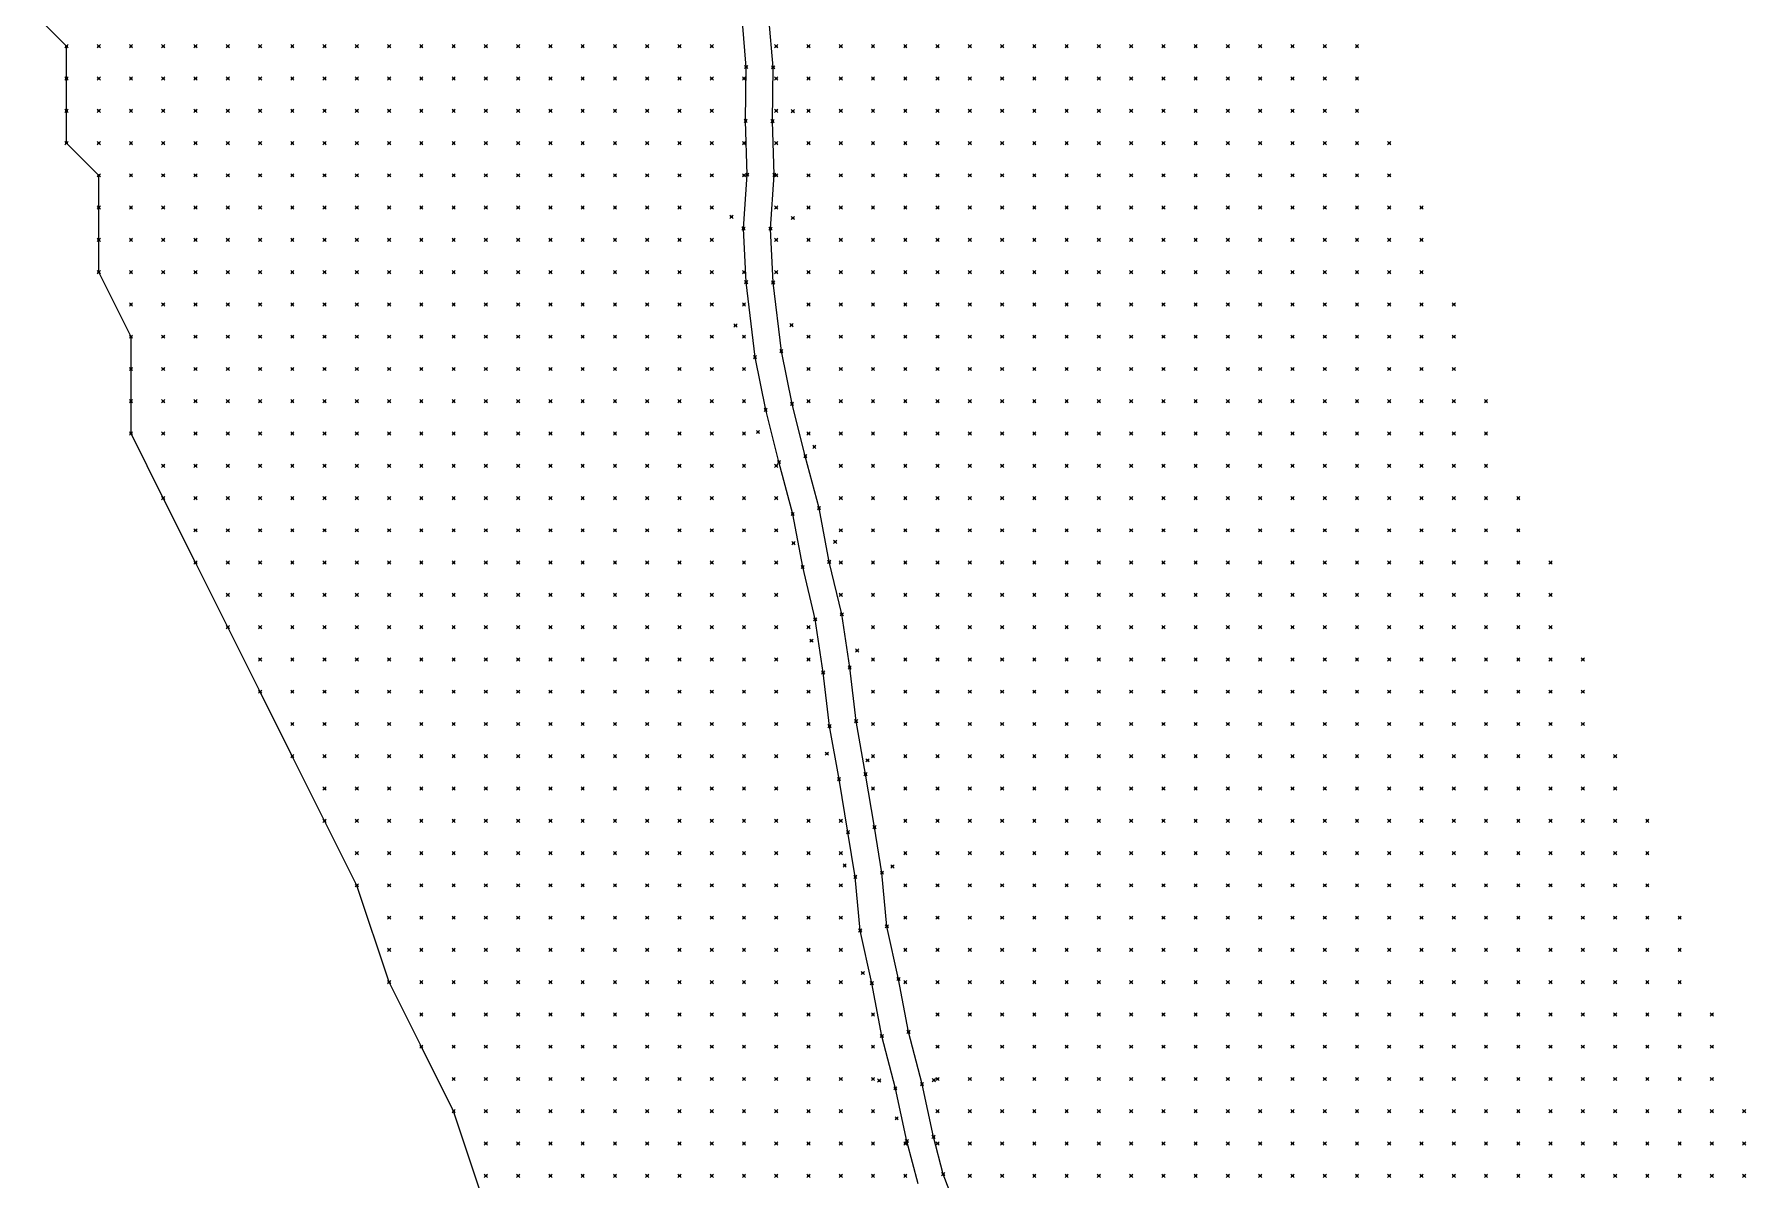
# Model space of a CAD drawing. Header units: metres. Extents: x 441556 to 446409, y 432338 to 461058.
# Drawn here: x 443387.7 to 443546.8, y 447510.8 to 447617.2 of the extents above; entities that cross this region are included whole.
import ezdxf

# ---------------------------------------------------------------- set-up
doc = ezdxf.new("R2010")
doc.units = ezdxf.units.M
doc.header["$MEASUREMENT"] = 0
doc.header["$PDMODE"] = 35
doc.header["$PDSIZE"] = 0.15
for name, color, linetype, lineweight in [('DTM-BRE-RevN_GRP_DRUM PAMANT', 2, 'Continuous', 0), ('DTM-NOK-RevN_LIDAR_co_lidar', 91, 'Continuous', 0), ('DTM-NOK-RevN_RTK', 32, 'Continuous', 0)]:
    doc.layers.add(name, color=color, linetype=linetype, lineweight=lineweight)
doc.layers.add('DTM-INT_YP', color=121, linetype='Continuous')

msp = doc.modelspace()

# ---------------------------------------------------------------- linework, layer by layer
at = {"layer": 'DTM-BRE-RevN_GRP_DRUM PAMANT'}
for p, q in [((443453.881, 447614.174, 385.2), (443453.532, 447618.339, 385.683)), ((443456.389, 447614.149, 385.132), (443456.004, 447618.763, 385.615)), ((443453.832, 447609.174, 384.993), (443453.881, 447614.174, 385.2)), ((443456.34, 447609.149, 384.925), (443456.389, 447614.149, 385.132)), ((443453.99, 447604.172, 384.786), (443453.832, 447609.174, 384.993)), ((443456.498, 447604.147, 384.718), (443456.34, 447609.149, 384.925)), ((443453.636, 447599.175, 384.264), (443453.99, 447604.172, 384.786)), ((443456.144, 447599.151, 384.196), (443456.498, 447604.147, 384.718)), ((443453.88, 447594.173, 383.825), (443453.636, 447599.175, 384.264)), ((443456.388, 447594.148, 383.757), (443456.144, 447599.151, 384.196)), ((443454.707, 447587.221, 383.337), (443453.88, 447594.173, 383.825)), ((443457.155, 447587.767, 383.269), (443456.388, 447594.148, 383.757)), ((443458.148, 447582.866, 382.781), (443457.155, 447587.767, 383.269)), ((443455.7, 447582.32, 382.849), (443454.707, 447587.221, 383.337)), ((443459.379, 447578.017, 382.635), (443458.148, 447582.866, 382.781)), ((443456.931, 447577.471, 382.703), (443455.7, 447582.32, 382.849)), ((443460.658, 447573.18, 382.342), (443459.379, 447578.017, 382.635)), ((443458.209, 447572.634, 382.41), (443456.931, 447577.471, 382.703)), ((443461.602, 447568.18, 382.05), (443460.658, 447573.18, 382.342)), ((443459.138, 447567.715, 382.117), (443458.209, 447572.634, 382.41)), ((443460.305, 447562.847, 381.873), (443459.138, 447567.715, 382.117)), ((443462.77, 447563.312, 381.806), (443461.602, 447568.18, 382.05)), ((443461.041, 447557.897, 381.288), (443460.305, 447562.847, 381.873)), ((443463.506, 447558.363, 381.22), (443462.77, 447563.312, 381.806)), ((443461.634, 447552.921, 380.8), (443461.041, 447557.897, 381.288)), ((443464.099, 447553.386, 380.732), (443463.506, 447558.363, 381.22)), ((443462.514, 447547.999, 380.41), (443461.634, 447552.921, 380.8)), ((443464.979, 447548.464, 380.342), (443464.099, 447553.386, 380.732)), ((443463.346, 447543.067, 379.776), (443462.514, 447547.999, 380.41)), ((443465.811, 447543.533, 379.708), (443464.979, 447548.464, 380.342)), ((443464.031, 447538.919, 379.434), (443463.346, 447543.067, 379.776)), ((443466.51, 447539.299, 379.367), (443465.811, 447543.533, 379.708)), ((443464.488, 447533.93, 378.766), (443464.031, 447538.919, 379.434)), ((443466.968, 447534.311, 378.698), (443466.51, 447539.299, 379.367)), ((443465.564, 447529.037, 378.48), (443464.488, 447533.93, 378.766)), ((443468.044, 447529.417, 378.412), (443466.968, 447534.311, 378.698)), ((443466.499, 447524.122, 378.016), (443465.564, 447529.037, 378.48)), ((443468.978, 447524.502, 377.948), (443468.044, 447529.417, 378.412)), ((443467.751, 447519.255, 377.48), (443466.499, 447524.122, 378.016)), ((443470.231, 447519.636, 377.412), (443468.978, 447524.502, 377.948)), ((443468.827, 447514.362, 376.73), (443467.751, 447519.255, 377.48)), ((443471.306, 447514.742, 376.662), (443470.231, 447519.636, 377.412)), ((443469.859, 447510.395, 376.251), (443468.827, 447514.362, 376.73)), ((443472.207, 447511.278, 376.183), (443471.306, 447514.742, 376.662)), ((443473.997, 447506.609, 375.806), (443472.207, 447511.278, 376.183))]:
    msp.add_line(p, q, dxfattribs=at)
at = {"layer": 'DTM-INT_YP'}
msp.add_polyline3d([(443429.687, 447508.131, 341.134), (443426.688, 447517.129, 341.625), (443423.689, 447523.128, 341.405), (443420.689, 447529.126, 341.421), (443417.69, 447538.124, 341.954), (443414.691, 447544.123, 341.526), (443411.691, 447550.122, 341.396), (443408.692, 447556.12, 341.5), (443405.693, 447562.119, 341.253), (443402.693, 447568.118, 341.744), (443399.694, 447574.116, 342.313), (443396.695, 447580.115, 343.573), (443396.695, 447583.115, 345.114), (443396.695, 447586.114, 344.703), (443396.695, 447589.113, 343.803), (443393.695, 447595.112, 341.23), (443393.695, 447598.111, 342.73), (443393.695, 447601.111, 345.614), (443393.695, 447604.11, 347.7), (443390.696, 447607.109, 346.248), (443390.696, 447610.109, 347.265), (443390.696, 447613.108, 348.557), (443390.696, 447616.107, 350.499), (443387.697, 447619.107, 348.999)], dxfattribs=at)
at = {"layer": 'DTM-NOK-RevN_LIDAR_co_lidar'}
for p in [(443390.696, 447616.107, 350.499), (443393.695, 447616.107, 353.882), (443396.695, 447616.107, 356.77), (443399.694, 447616.107, 358.214), (443402.693, 447616.107, 359.1), (443405.693, 447616.107, 360.165), (443408.692, 447616.107, 361.159), (443411.691, 447616.107, 361.774), (443414.691, 447616.107, 362.391), (443417.69, 447616.107, 363.452), (443420.689, 447616.107, 364.925), (443423.689, 447616.107, 366.59), (443426.688, 447616.107, 368.33), (443429.687, 447616.107, 370.194), (443432.687, 447616.107, 372.165), (443435.686, 447616.107, 373.889), (443438.685, 447616.107, 375.641), (443441.685, 447616.107, 377.394), (443444.684, 447616.107, 379.43), (443447.683, 447616.107, 381.769), (443450.683, 447616.107, 384.4), (443456.681, 447616.107, 385.57), (443459.681, 447616.107, 387.259), (443462.68, 447616.107, 389.934), (443465.679, 447616.107, 392.447), (443468.679, 447616.107, 394.544), (443471.678, 447616.107, 397.182), (443474.677, 447616.107, 400.099), (443477.677, 447616.107, 402.166), (443480.676, 447616.107, 404.603), (443483.675, 447616.107, 407.219), (443486.675, 447616.107, 409.167), (443489.674, 447616.107, 411.251), (443492.674, 447616.107, 413.762), (443495.673, 447616.107, 416.343), (443498.672, 447616.107, 418.732), (443501.672, 447616.107, 421.016), (443504.671, 447616.107, 423.583), (443507.67, 447616.107, 425.844), (443510.67, 447616.107, 428.309), (443390.696, 447613.108, 348.557), (443393.695, 447613.108, 352.908), (443396.695, 447613.108, 355.794), (443399.694, 447613.108, 357.142), (443402.693, 447613.108, 357.566), (443405.693, 447613.108, 358.382), (443408.692, 447613.108, 359.752), (443411.691, 447613.108, 360.844), (443414.691, 447613.108, 361.73), (443417.69, 447613.108, 362.792), (443420.689, 447613.108, 364.188), (443423.689, 447613.108, 365.865), (443426.688, 447613.108, 367.551), (443429.687, 447613.108, 369.275), (443432.687, 447613.108, 371.243), (443435.686, 447613.108, 373.278), (443438.685, 447613.108, 375.129), (443441.685, 447613.108, 376.704), (443444.684, 447613.108, 378.757), (443447.683, 447613.108, 380.94), (443450.683, 447613.108, 383.421), (443453.682, 447613.108, 385.006), (443456.681, 447613.108, 385.316), (443459.681, 447613.108, 387.105), (443462.68, 447613.108, 390.037), (443465.679, 447613.108, 392.844), (443468.679, 447613.108, 395.261), (443471.678, 447613.108, 397.537), (443474.677, 447613.108, 399.927), (443477.677, 447613.108, 401.765), (443480.676, 447613.108, 404.453), (443483.675, 447613.108, 407.134), (443486.675, 447613.108, 409.095), (443489.674, 447613.108, 411.42), (443492.674, 447613.108, 413.694), (443495.673, 447613.108, 416.048), (443498.672, 447613.108, 418.697), (443501.672, 447613.108, 421.255), (443504.671, 447613.108, 423.753), (443507.67, 447613.108, 426.037), (443510.67, 447613.108, 428.55), (443390.696, 447610.109, 347.265), (443393.695, 447610.109, 351.868), (443396.695, 447610.109, 354.353), (443399.694, 447610.109, 355.706), (443402.693, 447610.109, 356.218), (443405.693, 447610.109, 356.989), (443408.692, 447610.109, 358.257), (443411.691, 447610.109, 359.82), (443414.691, 447610.109, 361.035), (443417.69, 447610.109, 362.132), (443420.689, 447610.109, 363.49), (443423.689, 447610.109, 365.022), (443426.688, 447610.109, 366.693), (443429.687, 447610.109, 368.453), (443432.687, 447610.109, 370.392), (443435.686, 447610.109, 372.29), (443438.685, 447610.109, 374.361), (443441.685, 447610.109, 376.305), (443444.684, 447610.109, 378.389), (443447.683, 447610.109, 380.669), (443450.683, 447610.109, 382.97), (443456.681, 447610.109, 385.155), (443459.681, 447610.109, 386.694), (443462.68, 447610.109, 389.528), (443465.679, 447610.109, 392.735), (443468.679, 447610.109, 395.27), (443471.678, 447610.109, 397.5), (443474.677, 447610.109, 399.787), (443477.677, 447610.109, 402.096), (443480.676, 447610.109, 404.579), (443483.675, 447610.109, 406.989), (443486.675, 447610.109, 409.31), (443489.674, 447610.109, 411.597), (443492.674, 447610.109, 413.707), (443495.673, 447610.109, 416.079), (443498.672, 447610.109, 418.701), (443501.672, 447610.109, 421.518), (443504.671, 447610.109, 423.968), (443507.67, 447610.109, 426.324), (443510.67, 447610.109, 429.251), (443390.696, 447607.109, 346.248), (443393.695, 447607.109, 349.417), (443396.695, 447607.109, 352.114), (443399.694, 447607.109, 353.54), (443402.693, 447607.109, 354.521), (443405.693, 447607.109, 355.318), (443408.692, 447607.109, 356.499), (443411.691, 447607.109, 358.318), (443414.691, 447607.109, 360.104), (443417.69, 447607.109, 361.435), (443420.689, 447607.109, 362.693), (443423.689, 447607.109, 364.258), (443426.688, 447607.109, 365.994), (443429.687, 447607.109, 367.763), (443432.687, 447607.109, 369.696), (443435.686, 447607.109, 371.608), (443438.685, 447607.109, 373.728), (443441.685, 447607.109, 376.002), (443444.684, 447607.109, 378.037), (443447.683, 447607.109, 380.322), (443450.683, 447607.109, 382.83), (443453.682, 447607.109, 384.76), (443456.681, 447607.109, 384.982), (443459.681, 447607.109, 386.922), (443462.68, 447607.109, 389.486), (443465.679, 447607.109, 392.878), (443468.679, 447607.109, 395.303), (443471.678, 447607.109, 397.518), (443474.677, 447607.109, 399.929), (443477.677, 447607.109, 402.206), (443480.676, 447607.109, 404.478), (443483.675, 447607.109, 406.887), (443486.675, 447607.109, 409.433), (443489.674, 447607.109, 411.876), (443492.674, 447607.109, 414.07), (443495.673, 447607.109, 416.418), (443498.672, 447607.109, 418.835), (443501.672, 447607.109, 421.369), (443504.671, 447607.109, 423.854), (443507.67, 447607.109, 426.852), (443510.67, 447607.109, 429.799), (443513.669, 447607.109, 432.301), (443393.695, 447604.11, 347.7), (443396.695, 447604.11, 350.064), (443399.694, 447604.11, 351.498), (443402.693, 447604.11, 352.557), (443405.693, 447604.11, 353.482), (443408.692, 447604.11, 355.072), (443411.691, 447604.11, 357.343), (443414.691, 447604.11, 359.674), (443417.69, 447604.11, 361.339), (443420.689, 447604.11, 362.645), (443423.689, 447604.11, 364.418), (443426.688, 447604.11, 366.472), (443429.687, 447604.11, 368.309), (443432.687, 447604.11, 370.126), (443435.686, 447604.11, 372.099), (443438.685, 447604.11, 374.278), (443441.685, 447604.11, 376.049), (443444.684, 447604.11, 378.253), (443447.683, 447604.11, 380.865), (443450.683, 447604.11, 383.274), (443453.682, 447604.11, 384.577), (443456.681, 447604.11, 384.748), (443459.681, 447604.11, 386.716), (443462.68, 447604.11, 389.925), (443465.679, 447604.11, 393.021), (443468.679, 447604.11, 395.241), (443471.678, 447604.11, 397.436), (443474.677, 447604.11, 399.863), (443477.677, 447604.11, 402.167), (443480.676, 447604.11, 404.006), (443483.675, 447604.11, 406.804), (443486.675, 447604.11, 409.721), (443489.674, 447604.11, 411.548), (443492.674, 447604.11, 413.893), (443495.673, 447604.11, 416.488), (443498.672, 447604.11, 419), (443501.672, 447604.11, 421.555), (443504.671, 447604.11, 424.173), (443507.67, 447604.11, 427.109), (443510.67, 447604.11, 429.997), (443513.669, 447604.11, 432.498), (443393.695, 447601.111, 345.614), (443396.695, 447601.111, 347.65), (443399.694, 447601.111, 349.259), (443402.693, 447601.111, 350.445), (443405.693, 447601.111, 352.408), (443408.692, 447601.111, 354.858), (443411.691, 447601.111, 357.596), (443414.691, 447601.111, 359.955), (443417.69, 447601.111, 361.541), (443420.689, 447601.111, 362.973), (443423.689, 447601.111, 364.883), (443426.688, 447601.111, 366.977), (443429.687, 447601.111, 368.851), (443432.687, 447601.111, 370.866), (443435.686, 447601.111, 372.843), (443438.685, 447601.111, 374.639), (443441.685, 447601.111, 376.247), (443444.684, 447601.111, 378.353), (443447.683, 447601.111, 381.126), (443450.683, 447601.111, 383.446), (443456.681, 447601.111, 384.529), (443459.681, 447601.111, 386.869), (443462.68, 447601.111, 389.858), (443465.679, 447601.111, 392.838), (443468.679, 447601.111, 395.375), (443471.678, 447601.111, 397.777), (443474.677, 447601.111, 399.806), (443477.677, 447601.111, 402), (443480.676, 447601.111, 404.68), (443483.675, 447601.111, 407.188), (443486.675, 447601.111, 409.227), (443489.674, 447601.111, 411.42), (443492.674, 447601.111, 414.057), (443495.673, 447601.111, 416.758), (443498.672, 447601.111, 419.417), (443501.672, 447601.111, 421.944), (443504.671, 447601.111, 424.529), (443507.67, 447601.111, 427.304), (443510.67, 447601.111, 430.186), (443513.669, 447601.111, 432.895), (443516.668, 447601.111, 434.986), (443393.695, 447598.111, 342.73), (443396.695, 447598.111, 345.283), (443399.694, 447598.111, 346.943), (443402.693, 447598.111, 348.953), (443405.693, 447598.111, 351.885), (443408.692, 447598.111, 355.01), (443411.691, 447598.111, 358.151), (443414.691, 447598.111, 360.407), (443417.69, 447598.111, 361.81), (443420.689, 447598.111, 363.146), (443423.689, 447598.111, 364.96), (443426.688, 447598.111, 367.171), (443429.687, 447598.111, 369.176), (443432.687, 447598.111, 371.222), (443435.686, 447598.111, 373.016), (443438.685, 447598.111, 375.011), (443441.685, 447598.111, 376.944), (443444.684, 447598.111, 378.82), (443447.683, 447598.111, 381.124), (443450.683, 447598.111, 383.465), (443456.681, 447598.111, 384.31), (443459.681, 447598.111, 386.541), (443462.68, 447598.111, 390.06), (443465.679, 447598.111, 392.857), (443468.679, 447598.111, 395.035), (443471.678, 447598.111, 397.39), (443474.677, 447598.111, 399.403), (443477.677, 447598.111, 401.68), (443480.676, 447598.111, 404.414), (443483.675, 447598.111, 406.825), (443486.675, 447598.111, 409.265), (443489.674, 447598.111, 411.998), (443492.674, 447598.111, 414.377), (443495.673, 447598.111, 416.797), (443498.672, 447598.111, 419.429), (443501.672, 447598.111, 422.167), (443504.671, 447598.111, 424.801), (443507.67, 447598.111, 427.606), (443510.67, 447598.111, 430.127), (443513.669, 447598.111, 432.659), (443516.668, 447598.111, 435.016), (443393.695, 447595.112, 341.23), (443396.695, 447595.112, 343.225), (443399.694, 447595.112, 345.781), (443402.693, 447595.112, 348.51), (443405.693, 447595.112, 351.362), (443408.692, 447595.112, 355.292), (443411.691, 447595.112, 358.672), (443414.691, 447595.112, 360.71), (443417.69, 447595.112, 361.917), (443420.689, 447595.112, 363.161), (443423.689, 447595.112, 364.943), (443426.688, 447595.112, 366.931), (443429.687, 447595.112, 369.062), (443432.687, 447595.112, 371.359), (443435.686, 447595.112, 373.257), (443438.685, 447595.112, 375.089), (443441.685, 447595.112, 377.02), (443444.684, 447595.112, 379.111), (443447.683, 447595.112, 381.259), (443450.683, 447595.112, 383.274), (443453.682, 447595.112, 383.941), (443456.681, 447595.112, 384.036), (443459.681, 447595.112, 385.961), (443462.68, 447595.112, 389.622), (443465.679, 447595.112, 392.457), (443468.679, 447595.112, 394.813), (443471.678, 447595.112, 396.907), (443474.677, 447595.112, 399.18), (443477.677, 447595.112, 401.752), (443480.676, 447595.112, 404.197), (443483.675, 447595.112, 406.609), (443486.675, 447595.112, 409.356), (443489.674, 447595.112, 412.078), (443492.674, 447595.112, 414.488), (443495.673, 447595.112, 417), (443498.672, 447595.112, 419.553), (443501.672, 447595.112, 422.059), (443504.671, 447595.112, 424.867), (443507.67, 447595.112, 427.508), (443510.67, 447595.112, 429.956), (443513.669, 447595.112, 432.47), (443516.668, 447595.112, 434.656), (443396.695, 447592.113, 342.372), (443399.694, 447592.113, 345.81), (443402.693, 447592.113, 348.945), (443405.693, 447592.113, 352.169), (443408.692, 447592.113, 356.135), (443411.691, 447592.113, 359.581), (443414.691, 447592.113, 361.431), (443417.69, 447592.113, 362.09), (443420.689, 447592.113, 363.097), (443423.689, 447592.113, 364.854), (443426.688, 447592.113, 366.659), (443429.687, 447592.113, 368.646), (443432.687, 447592.113, 370.678), (443435.686, 447592.113, 372.718), (443438.685, 447592.113, 374.771), (443441.685, 447592.113, 376.684), (443444.684, 447592.113, 378.805), (443447.683, 447592.113, 381.044), (443450.683, 447592.113, 382.949), (443453.682, 447592.113, 383.7), (443459.681, 447592.113, 385.584), (443462.68, 447592.113, 389.045), (443465.679, 447592.113, 391.893), (443468.679, 447592.113, 394.162), (443471.678, 447592.113, 396.506), (443474.677, 447592.113, 398.94), (443477.677, 447592.113, 401.306), (443480.676, 447592.113, 403.869), (443483.675, 447592.113, 406.503), (443486.675, 447592.113, 409.204), (443489.674, 447592.113, 411.892), (443492.674, 447592.113, 414.453), (443495.673, 447592.113, 417.305), (443498.672, 447592.113, 419.82), (443501.672, 447592.113, 422.314), (443504.671, 447592.113, 425.012), (443507.67, 447592.113, 427.4), (443510.67, 447592.113, 429.775), (443513.669, 447592.113, 432.123), (443516.668, 447592.113, 434.447), (443519.668, 447592.113, 436.904), (443396.695, 447589.113, 343.803), (443399.694, 447589.113, 346.641), (443402.693, 447589.113, 350.042), (443405.693, 447589.113, 353.469), (443408.692, 447589.113, 357.266), (443411.691, 447589.113, 360.432), (443414.691, 447589.113, 361.863), (443417.69, 447589.113, 362.069), (443420.689, 447589.113, 362.534), (443423.689, 447589.113, 363.817), (443426.688, 447589.113, 365.501), (443429.687, 447589.113, 367.362), (443432.687, 447589.113, 369.221), (443435.686, 447589.113, 371.209), (443438.685, 447589.113, 373.327), (443441.685, 447589.113, 375.426), (443444.684, 447589.113, 378.021), (443447.683, 447589.113, 380.175), (443450.683, 447589.113, 382.137), (443453.682, 447589.113, 383.435), (443459.681, 447589.113, 385.15), (443462.68, 447589.113, 388.277), (443465.679, 447589.113, 391.261), (443468.679, 447589.113, 393.827), (443471.678, 447589.113, 396.131), (443474.677, 447589.113, 398.259), (443477.677, 447589.113, 400.607), (443480.676, 447589.113, 403.281), (443483.675, 447589.113, 406.095), (443486.675, 447589.113, 408.902), (443489.674, 447589.113, 411.562), (443492.674, 447589.113, 414.266), (443495.673, 447589.113, 417.189), (443498.672, 447589.113, 419.78), (443501.672, 447589.113, 422.306), (443504.671, 447589.113, 424.663), (443507.67, 447589.113, 427.031), (443510.67, 447589.113, 429.186), (443513.669, 447589.113, 431.597), (443516.668, 447589.113, 433.847), (443519.668, 447589.113, 435.963), (443396.695, 447586.114, 344.703), (443399.694, 447586.114, 346.983), (443402.693, 447586.114, 351.126), (443405.693, 447586.114, 354.733), (443408.692, 447586.114, 358.097), (443411.691, 447586.114, 360.782), (443414.691, 447586.114, 361.903), (443417.69, 447586.114, 361.909), (443420.689, 447586.114, 361.832), (443423.689, 447586.114, 362.4), (443426.688, 447586.114, 363.918), (443429.687, 447586.114, 366.036), (443432.687, 447586.114, 368.04), (443435.686, 447586.114, 370.029), (443438.685, 447586.114, 372.087), (443441.685, 447586.114, 374.272), (443444.684, 447586.114, 377.135), (443447.683, 447586.114, 379.191), (443450.683, 447586.114, 381.289), (443453.682, 447586.114, 383.032), (443459.681, 447586.114, 384.68), (443462.68, 447586.114, 387.369), (443465.679, 447586.114, 390.725), (443468.679, 447586.114, 393.349), (443471.678, 447586.114, 395.675), (443474.677, 447586.114, 398.198), (443477.677, 447586.114, 400.74), (443480.676, 447586.114, 403.292), (443483.675, 447586.114, 406.012), (443486.675, 447586.114, 408.694), (443489.674, 447586.114, 411.418), (443492.674, 447586.114, 414.272), (443495.673, 447586.114, 416.926), (443498.672, 447586.114, 419.69), (443501.672, 447586.114, 421.875), (443504.671, 447586.114, 424.139), (443507.67, 447586.114, 426.293), (443510.67, 447586.114, 428.529), (443513.669, 447586.114, 430.962), (443516.668, 447586.114, 432.97), (443519.668, 447586.114, 435.224), (443396.695, 447583.115, 345.114), (443399.694, 447583.115, 346.956), (443402.693, 447583.115, 351.117), (443405.693, 447583.115, 354.466), (443408.692, 447583.115, 357.42), (443411.691, 447583.115, 359.892), (443414.691, 447583.115, 361.38), (443417.69, 447583.115, 361.816), (443420.689, 447583.115, 361.499), (443423.689, 447583.115, 361.525), (443426.688, 447583.115, 362.797), (443429.687, 447583.115, 364.877), (443432.687, 447583.115, 366.869), (443435.686, 447583.115, 368.661), (443438.685, 447583.115, 370.784), (443441.685, 447583.115, 373.543), (443444.684, 447583.115, 376.285), (443447.683, 447583.115, 378.396), (443450.683, 447583.115, 380.598), (443453.682, 447583.115, 382.444), (443459.681, 447583.115, 384.17), (443462.68, 447583.115, 386.627), (443465.679, 447583.115, 390.279), (443468.679, 447583.115, 392.965), (443471.678, 447583.115, 395.375), (443474.677, 447583.115, 397.984), (443477.677, 447583.115, 400.705), (443480.676, 447583.115, 403.306), (443483.675, 447583.115, 405.888), (443486.675, 447583.115, 408.395), (443489.674, 447583.115, 410.971), (443492.674, 447583.115, 413.87), (443495.673, 447583.115, 416.548), (443498.672, 447583.115, 418.94), (443501.672, 447583.115, 420.986), (443504.671, 447583.115, 423.343), (443507.67, 447583.115, 425.776), (443510.67, 447583.115, 427.67), (443513.669, 447583.115, 430.206), (443516.668, 447583.115, 432.277), (443519.668, 447583.115, 434.619), (443522.667, 447583.115, 436.803), (443396.695, 447580.115, 343.573), (443399.694, 447580.115, 345.9), (443402.693, 447580.115, 349.486), (443405.693, 447580.115, 352.208), (443408.692, 447580.115, 355.103), (443411.691, 447580.115, 357.746), (443414.691, 447580.115, 359.836), (443417.69, 447580.115, 361.083), (443420.689, 447580.115, 361.176), (443423.689, 447580.115, 361.016), (443426.688, 447580.115, 361.728), (443429.687, 447580.115, 363.344), (443432.687, 447580.115, 365.286), (443435.686, 447580.115, 367.307), (443438.685, 447580.115, 369.87), (443441.685, 447580.115, 372.786), (443444.684, 447580.115, 375.342), (443447.683, 447580.115, 377.529), (443450.683, 447580.115, 379.706), (443453.682, 447580.115, 381.672), (443459.681, 447580.115, 383.45), (443462.68, 447580.115, 386.001), (443465.679, 447580.115, 389.429), (443468.679, 447580.115, 392.413), (443471.678, 447580.115, 395.066), (443474.677, 447580.115, 397.629), (443477.677, 447580.115, 400.306), (443480.676, 447580.115, 402.909), (443483.675, 447580.115, 405.323), (443486.675, 447580.115, 407.653), (443489.674, 447580.115, 410.221), (443492.674, 447580.115, 413.049), (443495.673, 447580.115, 415.639), (443498.672, 447580.115, 418.216), (443501.672, 447580.115, 420.582), (443504.671, 447580.115, 422.616), (443507.67, 447580.115, 425.327), (443510.67, 447580.115, 426.907), (443513.669, 447580.115, 429.414), (443516.668, 447580.115, 431.743), (443519.668, 447580.115, 434.011), (443522.667, 447580.115, 435.979), (443399.694, 447577.116, 343.918), (443402.693, 447577.116, 347.396), (443405.693, 447577.116, 349.96), (443408.692, 447577.116, 352.549), (443411.691, 447577.116, 355.125), (443414.691, 447577.116, 357.281), (443417.69, 447577.116, 359.353), (443420.689, 447577.116, 360.573), (443423.689, 447577.116, 360.525), (443426.688, 447577.116, 360.574), (443429.687, 447577.116, 361.689), (443432.687, 447577.116, 363.73), (443435.686, 447577.116, 365.925), (443438.685, 447577.116, 369.086), (443441.685, 447577.116, 371.348), (443444.684, 447577.116, 374.165), (443447.683, 447577.116, 376.505), (443450.683, 447577.116, 378.585), (443453.682, 447577.116, 380.89), (443456.681, 447577.116, 382.429), (443462.68, 447577.116, 385.244), (443465.679, 447577.116, 388.19), (443468.679, 447577.116, 391.589), (443471.678, 447577.116, 394.483), (443474.677, 447577.116, 397.154), (443477.677, 447577.116, 399.618), (443480.676, 447577.116, 402.055), (443483.675, 447577.116, 404.69), (443486.675, 447577.116, 407.15), (443489.674, 447577.116, 409.629), (443492.674, 447577.116, 412.409), (443495.673, 447577.116, 414.923), (443498.672, 447577.116, 417.56), (443501.672, 447577.116, 419.89), (443504.671, 447577.116, 421.76), (443507.67, 447577.116, 424.28), (443510.67, 447577.116, 426.15), (443513.669, 447577.116, 428.594), (443516.668, 447577.116, 431.009), (443519.668, 447577.116, 433.318), (443522.667, 447577.116, 435.473), (443399.694, 447574.116, 342.313), (443402.693, 447574.116, 345.809), (443405.693, 447574.116, 348.387), (443408.692, 447574.116, 350.525), (443411.691, 447574.116, 352.566), (443414.691, 447574.116, 354.37), (443417.69, 447574.116, 356.841), (443420.689, 447574.116, 358.914), (443423.689, 447574.116, 359.328), (443426.688, 447574.116, 359.349), (443429.687, 447574.116, 360.362), (443432.687, 447574.116, 362.487), (443435.686, 447574.116, 364.192), (443438.685, 447574.116, 368.017), (443441.685, 447574.116, 370.028), (443444.684, 447574.116, 372.707), (443447.683, 447574.116, 375.112), (443450.683, 447574.116, 377.407), (443453.682, 447574.116, 379.8), (443456.681, 447574.116, 382.009), (443462.68, 447574.116, 384.133), (443465.679, 447574.116, 387.145), (443468.679, 447574.116, 390.765), (443471.678, 447574.116, 393.897), (443474.677, 447574.116, 396.605), (443477.677, 447574.116, 398.956), (443480.676, 447574.116, 401.269), (443483.675, 447574.116, 404.033), (443486.675, 447574.116, 406.816), (443489.674, 447574.116, 409.186), (443492.674, 447574.116, 411.773), (443495.673, 447574.116, 414.545), (443498.672, 447574.116, 416.669), (443501.672, 447574.116, 418.781), (443504.671, 447574.116, 420.828), (443507.67, 447574.116, 423.198), (443510.67, 447574.116, 425.568), (443513.669, 447574.116, 427.804), (443516.668, 447574.116, 430.444), (443519.668, 447574.116, 432.608), (443522.667, 447574.116, 435.098), (443525.666, 447574.116, 437.184), (443402.693, 447571.117, 343.885), (443405.693, 447571.117, 346.334), (443408.692, 447571.117, 348.583), (443411.691, 447571.117, 350.448), (443414.691, 447571.117, 352), (443417.69, 447571.117, 354.172), (443420.689, 447571.117, 356.276), (443423.689, 447571.117, 357.34), (443426.688, 447571.117, 357.965), (443429.687, 447571.117, 358.773), (443432.687, 447571.117, 360.47), (443435.686, 447571.117, 362.84), (443438.685, 447571.117, 366.107), (443441.685, 447571.117, 368.522), (443444.684, 447571.117, 371.107), (443447.683, 447571.117, 373.447), (443450.683, 447571.117, 376.019), (443453.682, 447571.117, 378.491), (443456.681, 447571.117, 381.218), (443462.68, 447571.117, 383.266), (443465.679, 447571.117, 386.435), (443468.679, 447571.117, 389.898), (443471.678, 447571.117, 393.133), (443474.677, 447571.117, 395.94), (443477.677, 447571.117, 398.38), (443480.676, 447571.117, 400.722), (443483.675, 447571.117, 403.199), (443486.675, 447571.117, 405.98), (443489.674, 447571.117, 408.795), (443492.674, 447571.117, 411.42), (443495.673, 447571.117, 413.902), (443498.672, 447571.117, 415.788), (443501.672, 447571.117, 417.883), (443504.671, 447571.117, 420.246), (443507.67, 447571.117, 422.58), (443510.67, 447571.117, 424.944), (443513.669, 447571.117, 427.212), (443516.668, 447571.117, 429.966), (443519.668, 447571.117, 432.127), (443522.667, 447571.117, 434.554), (443525.666, 447571.117, 436.74), (443402.693, 447568.118, 341.744), (443405.693, 447568.118, 343.774), (443408.692, 447568.118, 346.545), (443411.691, 447568.118, 348.75), (443414.691, 447568.118, 350.264), (443417.69, 447568.118, 351.966), (443420.689, 447568.118, 353.84), (443423.689, 447568.118, 355.399), (443426.688, 447568.118, 356.557), (443429.687, 447568.118, 357.281), (443432.687, 447568.118, 358.729), (443435.686, 447568.118, 361.807), (443438.685, 447568.118, 364.062), (443441.685, 447568.118, 366.833), (443444.684, 447568.118, 369.566), (443447.683, 447568.118, 372.063), (443450.683, 447568.118, 374.714), (443453.682, 447568.118, 377.345), (443456.681, 447568.118, 380.428), (443462.68, 447568.118, 382.81), (443465.679, 447568.118, 385.657), (443468.679, 447568.118, 389.136), (443471.678, 447568.118, 392.371), (443474.677, 447568.118, 395.284), (443477.677, 447568.118, 397.882), (443480.676, 447568.118, 400.296), (443483.675, 447568.118, 402.549), (443486.675, 447568.118, 405.168), (443489.674, 447568.118, 408.327), (443492.674, 447568.118, 410.937), (443495.673, 447568.118, 412.829), (443498.672, 447568.118, 415.012), (443501.672, 447568.118, 417.195), (443504.671, 447568.118, 419.68), (443507.67, 447568.118, 422.139), (443510.67, 447568.118, 424.276), (443513.669, 447568.118, 426.722), (443516.668, 447568.118, 429.092), (443519.668, 447568.118, 431.642), (443522.667, 447568.118, 434.137), (443525.666, 447568.118, 436.169), (443528.666, 447568.118, 438.451), (443405.693, 447565.118, 341.987), (443408.692, 447565.118, 344.516), (443411.691, 447565.118, 347.02), (443414.691, 447565.118, 348.851), (443417.69, 447565.118, 350.504), (443420.689, 447565.118, 352.368), (443423.689, 447565.118, 354.15), (443426.688, 447565.118, 355.485), (443429.687, 447565.118, 356.591), (443432.687, 447565.118, 358.294), (443435.686, 447565.118, 360.606), (443438.685, 447565.118, 362.996), (443441.685, 447565.118, 365.709), (443444.684, 447565.118, 368.3), (443447.683, 447565.118, 371.091), (443450.683, 447565.118, 373.811), (443453.682, 447565.118, 376.376), (443456.681, 447565.118, 379.582), (443462.68, 447565.118, 382.288), (443465.679, 447565.118, 384.787), (443468.679, 447565.118, 388.665), (443471.678, 447565.118, 391.886), (443474.677, 447565.118, 394.711), (443477.677, 447565.118, 397.354), (443480.676, 447565.118, 399.781), (443483.675, 447565.118, 402.111), (443486.675, 447565.118, 404.755), (443489.674, 447565.118, 407.64), (443492.674, 447565.118, 409.95), (443495.673, 447565.118, 411.918), (443498.672, 447565.118, 414.345), (443501.672, 447565.118, 416.546), (443504.671, 447565.118, 418.924), (443507.67, 447565.118, 421.609), (443510.67, 447565.118, 423.862), (443513.669, 447565.118, 426.172), (443516.668, 447565.118, 428.197), (443519.668, 447565.118, 430.799), (443522.667, 447565.118, 433.478), (443525.666, 447565.118, 435.289), (443528.666, 447565.118, 437.634), (443405.693, 447562.119, 341.253), (443408.692, 447562.119, 342.928), (443411.691, 447562.119, 345.598), (443414.691, 447562.119, 347.901), (443417.69, 447562.119, 349.695), (443420.689, 447562.119, 351.711), (443423.689, 447562.119, 353.573), (443426.688, 447562.119, 354.843), (443429.687, 447562.119, 356.019), (443432.687, 447562.119, 357.664), (443435.686, 447562.119, 359.798), (443438.685, 447562.119, 362.356), (443441.685, 447562.119, 364.913), (443444.684, 447562.119, 367.679), (443447.683, 447562.119, 370.416), (443450.683, 447562.119, 373.136), (443453.682, 447562.119, 375.689), (443456.681, 447562.119, 378.655), (443459.681, 447562.119, 381), (443465.679, 447562.119, 383.938), (443468.679, 447562.119, 388.098), (443471.678, 447562.119, 391.254), (443474.677, 447562.119, 393.979), (443477.677, 447562.119, 396.593), (443480.676, 447562.119, 399.053), (443483.675, 447562.119, 401.491), (443486.675, 447562.119, 404.089), (443489.674, 447562.119, 406.794), (443492.674, 447562.119, 409.15), (443495.673, 447562.119, 411.331), (443498.672, 447562.119, 413.743), (443501.672, 447562.119, 415.973), (443504.671, 447562.119, 418.37), (443507.67, 447562.119, 420.843), (443510.67, 447562.119, 423.174), (443513.669, 447562.119, 425.441), (443516.668, 447562.119, 427.584), (443519.668, 447562.119, 429.809), (443522.667, 447562.119, 432.208), (443525.666, 447562.119, 434.42), (443528.666, 447562.119, 436.653), (443408.692, 447559.12, 342.265), (443411.691, 447559.12, 344.735), (443414.691, 447559.12, 347.209), (443417.69, 447559.12, 349.221), (443420.689, 447559.12, 351.272), (443423.689, 447559.12, 353.103), (443426.688, 447559.12, 354.16), (443429.687, 447559.12, 355.247), (443432.687, 447559.12, 356.939), (443435.686, 447559.12, 359.13), (443438.685, 447559.12, 361.67), (443441.685, 447559.12, 364.74), (443444.684, 447559.12, 367.635), (443447.683, 447559.12, 370.114), (443450.683, 447559.12, 372.704), (443453.682, 447559.12, 375.234), (443456.681, 447559.12, 378.202), (443459.681, 447559.12, 380.507), (443465.679, 447559.12, 383.083), (443468.679, 447559.12, 387.362), (443471.678, 447559.12, 390.607), (443474.677, 447559.12, 393.199), (443477.677, 447559.12, 395.816), (443480.676, 447559.12, 398.415), (443483.675, 447559.12, 400.862), (443486.675, 447559.12, 403.323), (443489.674, 447559.12, 405.903), (443492.674, 447559.12, 408.272), (443495.673, 447559.12, 410.554), (443498.672, 447559.12, 412.959), (443501.672, 447559.12, 415.392), (443504.671, 447559.12, 417.774), (443507.67, 447559.12, 419.921), (443510.67, 447559.12, 422.075), (443513.669, 447559.12, 424.314), (443516.668, 447559.12, 426.673), (443519.668, 447559.12, 428.812), (443522.667, 447559.12, 431.044), (443525.666, 447559.12, 433.449), (443528.666, 447559.12, 435.745), (443531.665, 447559.12, 438.214), (443408.692, 447556.12, 341.5), (443411.691, 447556.12, 343.332), (443414.691, 447556.12, 346.153), (443417.69, 447556.12, 348.7), (443420.689, 447556.12, 350.637), (443423.689, 447556.12, 352.203), (443426.688, 447556.12, 353.2), (443429.687, 447556.12, 354.283), (443432.687, 447556.12, 355.924), (443435.686, 447556.12, 358.071), (443438.685, 447556.12, 360.815), (443441.685, 447556.12, 364.701), (443444.684, 447556.12, 367.431), (443447.683, 447556.12, 369.792), (443450.683, 447556.12, 372.184), (443453.682, 447556.12, 374.593), (443456.681, 447556.12, 377.479), (443459.681, 447556.12, 380.047), (443465.679, 447556.12, 382.629), (443468.679, 447556.12, 386.631), (443471.678, 447556.12, 389.958), (443474.677, 447556.12, 392.494), (443477.677, 447556.12, 394.99), (443480.676, 447556.12, 397.67), (443483.675, 447556.12, 400.247), (443486.675, 447556.12, 402.678), (443489.674, 447556.12, 405.131), (443492.674, 447556.12, 407.514), (443495.673, 447556.12, 409.94), (443498.672, 447556.12, 412.301), (443501.672, 447556.12, 414.573), (443504.671, 447556.12, 416.906), (443507.67, 447556.12, 418.978), (443510.67, 447556.12, 421.221), (443513.669, 447556.12, 423.203), (443516.668, 447556.12, 425.476), (443519.668, 447556.12, 427.742), (443522.667, 447556.12, 429.931), (443525.666, 447556.12, 432.331), (443528.666, 447556.12, 434.753), (443531.665, 447556.12, 437.235), (443411.691, 447553.121, 342.208), (443414.691, 447553.121, 344.609), (443417.69, 447553.121, 347.314), (443420.689, 447553.121, 349.544), (443423.689, 447553.121, 351.204), (443426.688, 447553.121, 352.307), (443429.687, 447553.121, 353.435), (443432.687, 447553.121, 354.746), (443435.686, 447553.121, 356.687), (443438.685, 447553.121, 359.588), (443441.685, 447553.121, 364.057), (443444.684, 447553.121, 367.071), (443447.683, 447553.121, 369.352), (443450.683, 447553.121, 371.616), (443453.682, 447553.121, 374.025), (443456.681, 447553.121, 376.757), (443459.681, 447553.121, 379.635), (443465.679, 447553.121, 381.858), (443468.679, 447553.121, 385.709), (443471.678, 447553.121, 389.299), (443474.677, 447553.121, 392.016), (443477.677, 447553.121, 394.558), (443480.676, 447553.121, 397.136), (443483.675, 447553.121, 399.602), (443486.675, 447553.121, 401.961), (443489.674, 447553.121, 404.217), (443492.674, 447553.121, 406.478), (443495.673, 447553.121, 408.974), (443498.672, 447553.121, 411.264), (443501.672, 447553.121, 413.5), (443504.671, 447553.121, 415.636), (443507.67, 447553.121, 417.736), (443510.67, 447553.121, 420.161), (443513.669, 447553.121, 422.29), (443516.668, 447553.121, 424.481), (443519.668, 447553.121, 426.753), (443522.667, 447553.121, 429.083), (443525.666, 447553.121, 431.621), (443528.666, 447553.121, 434.297), (443531.665, 447553.121, 436.751), (443411.691, 447550.122, 341.396), (443414.691, 447550.122, 342.931), (443417.69, 447550.122, 345.412), (443420.689, 447550.122, 348.175), (443423.689, 447550.122, 350.225), (443426.688, 447550.122, 351.471), (443429.687, 447550.122, 352.438), (443432.687, 447550.122, 353.578), (443435.686, 447550.122, 355.579), (443438.685, 447550.122, 358.937), (443441.685, 447550.122, 363.157), (443444.684, 447550.122, 366.181), (443447.683, 447550.122, 368.358), (443450.683, 447550.122, 370.547), (443453.682, 447550.122, 372.993), (443456.681, 447550.122, 376.068), (443459.681, 447550.122, 378.967), (443465.679, 447550.122, 381.095), (443468.679, 447550.122, 385.085), (443471.678, 447550.122, 388.779), (443474.677, 447550.122, 391.491), (443477.677, 447550.122, 393.923), (443480.676, 447550.122, 396.38), (443483.675, 447550.122, 398.958), (443486.675, 447550.122, 401.415), (443489.674, 447550.122, 403.608), (443492.674, 447550.122, 405.747), (443495.673, 447550.122, 407.939), (443498.672, 447550.122, 410.157), (443501.672, 447550.122, 412.316), (443504.671, 447550.122, 414.489), (443507.67, 447550.122, 416.59), (443510.67, 447550.122, 418.655), (443513.669, 447550.122, 420.948), (443516.668, 447550.122, 423.652), (443519.668, 447550.122, 426.075), (443522.667, 447550.122, 428.411), (443525.666, 447550.122, 430.997), (443528.666, 447550.122, 433.596), (443531.665, 447550.122, 436.219), (443534.664, 447550.122, 438.915), (443414.691, 447547.122, 342.024), (443417.69, 447547.122, 343.984), (443420.689, 447547.122, 346.559), (443423.689, 447547.122, 349.142), (443426.688, 447547.122, 350.702), (443429.687, 447547.122, 351.559), (443432.687, 447547.122, 352.832), (443435.686, 447547.122, 354.684), (443438.685, 447547.122, 358.127), (443441.685, 447547.122, 362.107), (443444.684, 447547.122, 364.775), (443447.683, 447547.122, 367.201), (443450.683, 447547.122, 369.756), (443453.682, 447547.122, 372.269), (443456.681, 447547.122, 375.071), (443459.681, 447547.122, 378.304), (443465.679, 447547.122, 380.514), (443468.679, 447547.122, 382.932), (443471.678, 447547.122, 387.324), (443474.677, 447547.122, 390.784), (443477.677, 447547.122, 393.13), (443480.676, 447547.122, 395.491), (443483.675, 447547.122, 398.222), (443486.675, 447547.122, 400.672), (443489.674, 447547.122, 402.541), (443492.674, 447547.122, 404.563), (443495.673, 447547.122, 406.761), (443498.672, 447547.122, 408.767), (443501.672, 447547.122, 411.023), (443504.671, 447547.122, 413.309), (443507.67, 447547.122, 415.24), (443510.67, 447547.122, 417.509), (443513.669, 447547.122, 420.17), (443516.668, 447547.122, 422.946), (443519.668, 447547.122, 425.637), (443522.667, 447547.122, 428.052), (443525.666, 447547.122, 430.754), (443528.666, 447547.122, 433.025), (443531.665, 447547.122, 435.551), (443534.664, 447547.122, 438.35), (443414.691, 447544.123, 341.526), (443417.69, 447544.123, 342.903), (443420.689, 447544.123, 345.088), (443423.689, 447544.123, 348.044), (443426.688, 447544.123, 350.222), (443429.687, 447544.123, 351.079), (443432.687, 447544.123, 352.39), (443435.686, 447544.123, 354.764), (443438.685, 447544.123, 357.434), (443441.685, 447544.123, 360.631), (443444.684, 447544.123, 363.611), (443447.683, 447544.123, 366.108), (443450.683, 447544.123, 368.925), (443453.682, 447544.123, 371.974), (443456.681, 447544.123, 374.957), (443459.681, 447544.123, 378.059), (443462.68, 447544.123, 379.677), (443468.679, 447544.123, 382.208), (443471.678, 447544.123, 386.109), (443474.677, 447544.123, 389.772), (443477.677, 447544.123, 392.468), (443480.676, 447544.123, 394.685), (443483.675, 447544.123, 397.115), (443486.675, 447544.123, 399.577), (443489.674, 447544.123, 401.565), (443492.674, 447544.123, 403.434), (443495.673, 447544.123, 405.552), (443498.672, 447544.123, 407.636), (443501.672, 447544.123, 409.574), (443504.671, 447544.123, 412.126), (443507.67, 447544.123, 414.462), (443510.67, 447544.123, 417.105), (443513.669, 447544.123, 419.916), (443516.668, 447544.123, 422.513), (443519.668, 447544.123, 425.254), (443522.667, 447544.123, 427.741), (443525.666, 447544.123, 430.224), (443528.666, 447544.123, 432.703), (443531.665, 447544.123, 435.39), (443534.664, 447544.123, 438.092), (443537.664, 447544.123, 440.689), (443417.69, 447541.124, 342.362), (443420.689, 447541.124, 344.22), (443423.689, 447541.124, 346.6), (443426.688, 447541.124, 348.49), (443429.687, 447541.124, 350.131), (443432.687, 447541.124, 351.672), (443435.686, 447541.124, 353.907), (443438.685, 447541.124, 356.19), (443441.685, 447541.124, 359.333), (443444.684, 447541.124, 362.237), (443447.683, 447541.124, 364.786), (443450.683, 447541.124, 368.289), (443453.682, 447541.124, 372.007), (443456.681, 447541.124, 374.63), (443459.681, 447541.124, 377.27), (443462.68, 447541.124, 379.276), (443468.679, 447541.124, 381.5), (443471.678, 447541.124, 384.872), (443474.677, 447541.124, 388.666), (443477.677, 447541.124, 391.6), (443480.676, 447541.124, 393.834), (443483.675, 447541.124, 395.888), (443486.675, 447541.124, 398.216), (443489.674, 447541.124, 400.557), (443492.674, 447541.124, 402.435), (443495.673, 447541.124, 404.534), (443498.672, 447541.124, 406.642), (443501.672, 447541.124, 408.841), (443504.671, 447541.124, 411.328), (443507.67, 447541.124, 413.905), (443510.67, 447541.124, 415.989), (443513.669, 447541.124, 418.866), (443516.668, 447541.124, 421.952), (443519.668, 447541.124, 424.676), (443522.667, 447541.124, 427.259), (443525.666, 447541.124, 429.818), (443528.666, 447541.124, 432.544), (443531.665, 447541.124, 435.383), (443534.664, 447541.124, 437.854), (443537.664, 447541.124, 440.084), (443417.69, 447538.124, 341.954), (443420.689, 447538.124, 343.601), (443423.689, 447538.124, 345.466), (443426.688, 447538.124, 347.208), (443429.687, 447538.124, 349.337), (443432.687, 447538.124, 350.997), (443435.686, 447538.124, 352.951), (443438.685, 447538.124, 355.26), (443441.685, 447538.124, 358.311), (443444.684, 447538.124, 361.392), (443447.683, 447538.124, 364.286), (443450.683, 447538.124, 368.251), (443453.682, 447538.124, 371.13), (443456.681, 447538.124, 373.471), (443459.681, 447538.124, 376.066), (443462.68, 447538.124, 378.434), (443468.679, 447538.124, 380.599), (443471.678, 447538.124, 383.337), (443474.677, 447538.124, 387.37), (443477.677, 447538.124, 390.578), (443480.676, 447538.124, 392.768), (443483.675, 447538.124, 394.786), (443486.675, 447538.124, 396.868), (443489.674, 447538.124, 399.192), (443492.674, 447538.124, 401.492), (443495.673, 447538.124, 403.629), (443498.672, 447538.124, 406.034), (443501.672, 447538.124, 408.29), (443504.671, 447538.124, 410.912), (443507.67, 447538.124, 413.753), (443510.67, 447538.124, 416.048), (443513.669, 447538.124, 419.513), (443516.668, 447538.124, 421.733), (443519.668, 447538.124, 424.352), (443522.667, 447538.124, 426.515), (443525.666, 447538.124, 429.317), (443528.666, 447538.124, 432.333), (443531.665, 447538.124, 434.89), (443534.664, 447538.124, 436.988), (443537.664, 447538.124, 439.287), (443420.689, 447535.125, 342.734), (443423.689, 447535.125, 343.982), (443426.688, 447535.125, 345.762), (443429.687, 447535.125, 348.297), (443432.687, 447535.125, 350.095), (443435.686, 447535.125, 351.659), (443438.685, 447535.125, 353.826), (443441.685, 447535.125, 356.629), (443444.684, 447535.125, 360.389), (443447.683, 447535.125, 363.456), (443450.683, 447535.125, 367.6), (443453.682, 447535.125, 370.101), (443456.681, 447535.125, 372.494), (443459.681, 447535.125, 375.116), (443462.68, 447535.125, 377.659), (443468.679, 447535.125, 379.888), (443471.678, 447535.125, 382.313), (443474.677, 447535.125, 386.034), (443477.677, 447535.125, 389.3), (443480.676, 447535.125, 391.724), (443483.675, 447535.125, 393.915), (443486.675, 447535.125, 396.088), (443489.674, 447535.125, 398.32), (443492.674, 447535.125, 400.648), (443495.673, 447535.125, 402.994), (443498.672, 447535.125, 405.23), (443501.672, 447535.125, 407.603), (443504.671, 447535.125, 410.168), (443507.67, 447535.125, 413.184), (443510.67, 447535.125, 415.694), (443513.669, 447535.125, 418.347), (443516.668, 447535.125, 420.872), (443519.668, 447535.125, 423.424), (443522.667, 447535.125, 425.898), (443525.666, 447535.125, 428.968), (443528.666, 447535.125, 431.614), (443531.665, 447535.125, 434.435), (443534.664, 447535.125, 436.314), (443537.664, 447535.125, 438.457), (443540.663, 447535.125, 440.74), (443420.689, 447532.126, 341.852), (443423.689, 447532.126, 342.955), (443426.688, 447532.126, 344.769), (443429.687, 447532.126, 347.283), (443432.687, 447532.126, 349.343), (443435.686, 447532.126, 350.952), (443438.685, 447532.126, 353.044), (443441.685, 447532.126, 355.817), (443444.684, 447532.126, 359.222), (443447.683, 447532.126, 362.69), (443450.683, 447532.126, 365.462), (443453.682, 447532.126, 368.598), (443456.681, 447532.126, 371.624), (443459.681, 447532.126, 374.281), (443462.68, 447532.126, 377.117), (443468.679, 447532.126, 379.502), (443471.678, 447532.126, 381.836), (443474.677, 447532.126, 385.163), (443477.677, 447532.126, 388.327), (443480.676, 447532.126, 390.883), (443483.675, 447532.126, 393.054), (443486.675, 447532.126, 395.287), (443489.674, 447532.126, 397.676), (443492.674, 447532.126, 400.047), (443495.673, 447532.126, 402.54), (443498.672, 447532.126, 404.788), (443501.672, 447532.126, 406.858), (443504.671, 447532.126, 410.571), (443507.67, 447532.126, 412.728), (443510.67, 447532.126, 415.258), (443513.669, 447532.126, 417.607), (443516.668, 447532.126, 420.206), (443519.668, 447532.126, 422.853), (443522.667, 447532.126, 425.412), (443525.666, 447532.126, 428.267), (443528.666, 447532.126, 430.874), (443531.665, 447532.126, 433.039), (443534.664, 447532.126, 435.093), (443537.664, 447532.126, 437.348), (443540.663, 447532.126, 439.753), (443420.689, 447529.126, 341.421), (443423.689, 447529.126, 342.366), (443426.688, 447529.126, 344.11), (443429.687, 447529.126, 346.703), (443432.687, 447529.126, 348.823), (443435.686, 447529.126, 350.597), (443438.685, 447529.126, 352.861), (443441.685, 447529.126, 355.375), (443444.684, 447529.126, 358.259), (443447.683, 447529.126, 361.551), (443450.683, 447529.126, 364.272), (443453.682, 447529.126, 367.324), (443456.681, 447529.126, 370.583), (443459.681, 447529.126, 373.651), (443462.68, 447529.126, 376.445), (443468.679, 447529.126, 378.92), (443471.678, 447529.126, 381.006), (443474.677, 447529.126, 384.65), (443477.677, 447529.126, 387.821), (443480.676, 447529.126, 390.086), (443483.675, 447529.126, 392.311), (443486.675, 447529.126, 394.827), (443489.674, 447529.126, 397.42), (443492.674, 447529.126, 399.863), (443495.673, 447529.126, 402.224), (443498.672, 447529.126, 404.204), (443501.672, 447529.126, 406.116), (443504.671, 447529.126, 410.307), (443507.67, 447529.126, 412.208), (443510.67, 447529.126, 414.56), (443513.669, 447529.126, 416.951), (443516.668, 447529.126, 419.487), (443519.668, 447529.126, 422.292), (443522.667, 447529.126, 424.782), (443525.666, 447529.126, 427.233), (443528.666, 447529.126, 429.617), (443531.665, 447529.126, 431.658), (443534.664, 447529.126, 433.843), (443537.664, 447529.126, 435.959), (443540.663, 447529.126, 437.981), (443423.689, 447526.127, 341.865), (443426.688, 447526.127, 343.146), (443429.687, 447526.127, 345.346), (443432.687, 447526.127, 347.986), (443435.686, 447526.127, 349.94), (443438.685, 447526.127, 352.227), (443441.685, 447526.127, 354.725), (443444.684, 447526.127, 357.428), (443447.683, 447526.127, 360.419), (443450.683, 447526.127, 363.313), (443453.682, 447526.127, 366.171), (443456.681, 447526.127, 370.243), (443459.681, 447526.127, 373.228), (443462.68, 447526.127, 375.995), (443465.679, 447526.127, 377.708), (443471.678, 447526.127, 380.369), (443474.677, 447526.127, 383.886), (443477.677, 447526.127, 387.013), (443480.676, 447526.127, 389.378), (443483.675, 447526.127, 391.724), (443486.675, 447526.127, 394.313), (443489.674, 447526.127, 396.926), (443492.674, 447526.127, 399.349), (443495.673, 447526.127, 401.571), (443498.672, 447526.127, 403.628), (443501.672, 447526.127, 406.108), (443504.671, 447526.127, 409.258), (443507.67, 447526.127, 411.469), (443510.67, 447526.127, 413.699), (443513.669, 447526.127, 416.291), (443516.668, 447526.127, 418.887), (443519.668, 447526.127, 421.249), (443522.667, 447526.127, 423.638), (443525.666, 447526.127, 426.207), (443528.666, 447526.127, 428.268), (443531.665, 447526.127, 430.329), (443534.664, 447526.127, 432.547), (443537.664, 447526.127, 434.835), (443540.663, 447526.127, 436.993), (443543.662, 447526.127, 439.054), (443423.689, 447523.128, 341.405), (443426.688, 447523.128, 342.595), (443429.687, 447523.128, 344.401), (443432.687, 447523.128, 346.757), (443435.686, 447523.128, 349.168), (443438.685, 447523.128, 351.286), (443441.685, 447523.128, 353.747), (443444.684, 447523.128, 356.295), (443447.683, 447523.128, 359.807), (443450.683, 447523.128, 363.032), (443453.682, 447523.128, 365.797), (443456.681, 447523.128, 369.446), (443459.681, 447523.128, 372.723), (443462.68, 447523.128, 375.442), (443465.679, 447523.128, 377.384), (443471.678, 447523.128, 379.713), (443474.677, 447523.128, 382.43), (443477.677, 447523.128, 385.817), (443480.676, 447523.128, 388.729), (443483.675, 447523.128, 391.049), (443486.675, 447523.128, 393.562), (443489.674, 447523.128, 396.121), (443492.674, 447523.128, 398.577), (443495.673, 447523.128, 400.863), (443498.672, 447523.128, 402.815), (443501.672, 447523.128, 405.023), (443504.671, 447523.128, 408.319), (443507.67, 447523.128, 410.255), (443510.67, 447523.128, 412.686), (443513.669, 447523.128, 415.016), (443516.668, 447523.128, 417.56), (443519.668, 447523.128, 420.299), (443522.667, 447523.128, 422.716), (443525.666, 447523.128, 425.175), (443528.666, 447523.128, 427.256), (443531.665, 447523.128, 429.269), (443534.664, 447523.128, 431.395), (443537.664, 447523.128, 433.728), (443540.663, 447523.128, 436.106), (443543.662, 447523.128, 438.111), (443426.688, 447520.128, 342.167), (443429.687, 447520.128, 343.673), (443432.687, 447520.128, 345.757), (443435.686, 447520.128, 348.25), (443438.685, 447520.128, 350.436), (443441.685, 447520.128, 352.764), (443444.684, 447520.128, 355.347), (443447.683, 447520.128, 359.416), (443450.683, 447520.128, 362.686), (443453.682, 447520.128, 365.465), (443456.681, 447520.128, 368.656), (443459.681, 447520.128, 372.053), (443462.68, 447520.128, 375.164), (443465.679, 447520.128, 377.146), (443471.678, 447520.128, 378.708), (443474.677, 447520.128, 381.594), (443477.677, 447520.128, 385.214), (443480.676, 447520.128, 388.057), (443483.675, 447520.128, 390.309), (443486.675, 447520.128, 392.715), (443489.674, 447520.128, 395.188), (443492.674, 447520.128, 397.611), (443495.673, 447520.128, 399.811), (443498.672, 447520.128, 401.918), (443501.672, 447520.128, 404.192), (443504.671, 447520.128, 406.846), (443507.67, 447520.128, 409.425), (443510.67, 447520.128, 411.581), (443513.669, 447520.128, 414.085), (443516.668, 447520.128, 417.375), (443519.668, 447520.128, 419.42), (443522.667, 447520.128, 421.642), (443525.666, 447520.128, 423.88), (443528.666, 447520.128, 425.884), (443531.665, 447520.128, 427.946), (443534.664, 447520.128, 430.194), (443537.664, 447520.128, 432.433), (443540.663, 447520.128, 434.884), (443543.662, 447520.128, 437.027), (443426.688, 447517.129, 341.625), (443429.687, 447517.129, 342.986), (443432.687, 447517.129, 344.911), (443435.686, 447517.129, 347.349), (443438.685, 447517.129, 349.531), (443441.685, 447517.129, 351.748), (443444.684, 447517.129, 354.381), (443447.683, 447517.129, 358.63), (443450.683, 447517.129, 362.344), (443453.682, 447517.129, 365.399), (443456.681, 447517.129, 368.363), (443459.681, 447517.129, 371.413), (443462.68, 447517.129, 374.496), (443465.679, 447517.129, 376.697), (443471.678, 447517.129, 377.784), (443474.677, 447517.129, 380.471), (443477.677, 447517.129, 384.167), (443480.676, 447517.129, 387.176), (443483.675, 447517.129, 389.522), (443486.675, 447517.129, 391.839), (443489.674, 447517.129, 394.234), (443492.674, 447517.129, 396.604), (443495.673, 447517.129, 398.691), (443498.672, 447517.129, 400.8), (443501.672, 447517.129, 402.981), (443504.671, 447517.129, 405.192), (443507.67, 447517.129, 407.52), (443510.67, 447517.129, 411.745), (443513.669, 447517.129, 413.27), (443516.668, 447517.129, 415.906), (443519.668, 447517.129, 417.95), (443522.667, 447517.129, 420.35), (443525.666, 447517.129, 422.478), (443528.666, 447517.129, 424.467), (443531.665, 447517.129, 426.69), (443534.664, 447517.129, 428.959), (443537.664, 447517.129, 431.336), (443540.663, 447517.129, 433.855), (443543.662, 447517.129, 435.998), (443546.662, 447517.129, 438.1), (443429.687, 447514.13, 342.33), (443432.687, 447514.13, 343.98), (443435.686, 447514.13, 346.397), (443438.685, 447514.13, 348.759), (443441.685, 447514.13, 350.748), (443444.684, 447514.13, 353.401), (443447.683, 447514.13, 357.61), (443450.683, 447514.13, 361.722), (443453.682, 447514.13, 364.923), (443456.681, 447514.13, 367.898), (443459.681, 447514.13, 370.677), (443462.68, 447514.13, 373.64), (443465.679, 447514.13, 375.733), (443468.679, 447514.13, 376.544), (443471.678, 447514.13, 377.071), (443474.677, 447514.13, 379.158), (443477.677, 447514.13, 382.565), (443480.676, 447514.13, 385.81), (443483.675, 447514.13, 388.446), (443486.675, 447514.13, 390.788), (443489.674, 447514.13, 393.08), (443492.674, 447514.13, 395.303), (443495.673, 447514.13, 397.376), (443498.672, 447514.13, 399.645), (443501.672, 447514.13, 401.774), (443504.671, 447514.13, 404.076), (443507.67, 447514.13, 406.478), (443510.67, 447514.13, 410.524), (443513.669, 447514.13, 412.185), (443516.668, 447514.13, 414.154), (443519.668, 447514.13, 416.489), (443522.667, 447514.13, 418.973), (443525.666, 447514.13, 421.195), (443528.666, 447514.13, 423.283), (443531.665, 447514.13, 425.632), (443534.664, 447514.13, 427.882), (443537.664, 447514.13, 430.469), (443540.663, 447514.13, 433.138), (443543.662, 447514.13, 435.274), (443546.662, 447514.13, 437.261), (443429.687, 447511.13, 341.666), (443432.687, 447511.13, 343.077), (443435.686, 447511.13, 345.424), (443438.685, 447511.13, 348.179), (443441.685, 447511.13, 350.152), (443444.684, 447511.13, 352.647), (443447.683, 447511.13, 356.164), (443450.683, 447511.13, 360.711), (443453.682, 447511.13, 364.251), (443456.681, 447511.13, 367.193), (443459.681, 447511.13, 369.807), (443462.68, 447511.13, 372.526), (443465.679, 447511.13, 374.78), (443468.679, 447511.13, 376.08), (443474.677, 447511.13, 377.949), (443477.677, 447511.13, 380.864), (443480.676, 447511.13, 384.165), (443483.675, 447511.13, 387.172), (443486.675, 447511.13, 389.674), (443489.674, 447511.13, 391.806), (443492.674, 447511.13, 393.918), (443495.673, 447511.13, 396.117), (443498.672, 447511.13, 398.337), (443501.672, 447511.13, 400.532), (443504.671, 447511.13, 402.688), (443507.67, 447511.13, 405.238), (443510.67, 447511.13, 408.079), (443513.669, 447511.13, 410.764), (443516.668, 447511.13, 412.988), (443519.668, 447511.13, 415.303), (443522.667, 447511.13, 417.818), (443525.666, 447511.13, 420.264), (443528.666, 447511.13, 422.361), (443531.665, 447511.13, 424.571), (443534.664, 447511.13, 427.109), (443537.664, 447511.13, 429.645), (443540.663, 447511.13, 432.218), (443543.662, 447511.13, 434.467), (443546.662, 447511.13, 436.438)]:
    msp.add_point(p, dxfattribs=at)
at = {"layer": 'DTM-NOK-RevN_RTK'}
for p in [(443453.881, 447614.174, 385.2), (443456.389, 447614.149, 385.132), (443458.226, 447610.069, 385.684), (443453.832, 447609.174, 384.993), (443456.34, 447609.149, 384.925), (443453.99, 447604.172, 384.786), (443456.498, 447604.147, 384.718), (443452.513, 447600.256, 384.697), (443458.228, 447600.144, 384.801), (443453.636, 447599.175, 384.264), (443456.144, 447599.151, 384.196), (443453.88, 447594.173, 383.825), (443456.388, 447594.148, 383.757), (443452.89, 447590.156, 383.918), (443458.1, 447590.192, 383.906), (443454.707, 447587.221, 383.337), (443457.155, 447587.767, 383.269), (443458.148, 447582.866, 382.781), (443455.7, 447582.32, 382.849), (443454.98, 447580.254, 382.938), (443459.379, 447578.017, 382.635), (443460.22, 447578.879, 383.127), (443456.931, 447577.471, 382.703), (443460.658, 447573.18, 382.342), (443458.209, 447572.634, 382.41), (443458.281, 447569.931, 382.221), (443462.158, 447570.054, 382.396), (443461.602, 447568.18, 382.05), (443459.138, 447567.715, 382.117), (443462.77, 447563.312, 381.806), (443460.305, 447562.847, 381.873), (443459.948, 447560.859, 379.035), (443464.201, 447559.941, 381.712), (443461.041, 447557.897, 381.288), (443463.506, 447558.363, 381.22), (443461.634, 447552.921, 380.8), (443464.099, 447553.386, 380.732), (443461.392, 447550.36, 380.791), (443465.173, 447549.746, 380.711), (443462.514, 447547.999, 380.41), (443464.979, 447548.464, 380.342), (443463.346, 447543.067, 379.776), (443465.811, 447543.533, 379.708), (443463.042, 447539.979, 379.896), (443467.48, 447539.884, 379.755), (443464.031, 447538.919, 379.434), (443466.51, 447539.299, 379.367), (443464.488, 447533.93, 378.766), (443466.968, 447534.311, 378.698), (443464.719, 447529.981, 378.603), (443465.564, 447529.037, 378.48), (443468.044, 447529.417, 378.412), (443466.499, 447524.122, 378.016), (443468.978, 447524.502, 377.948), (443466.256, 447519.98, 378.098), (443467.751, 447519.255, 377.48), (443470.231, 447519.636, 377.412), (443471.34, 447520.024, 377.831), (443467.873, 447516.475, 377.45), (443468.827, 447514.362, 376.73), (443471.306, 447514.742, 376.662), (443472.207, 447511.278, 376.183)]:
    msp.add_point(p, dxfattribs=at)

doc.saveas('drawing.dxf')
